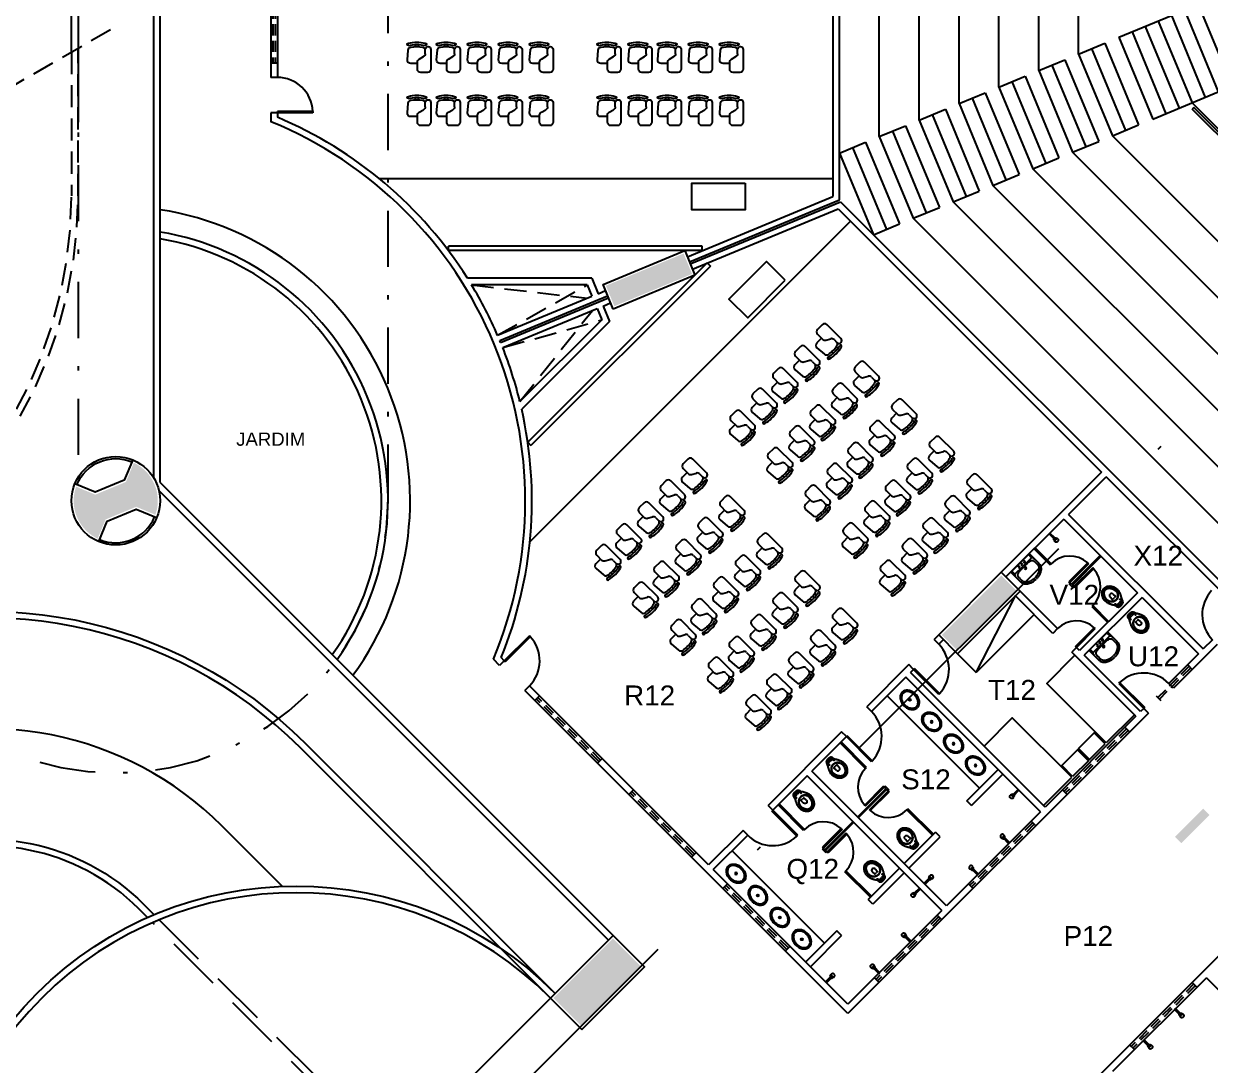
# Model space of a CAD drawing. Extents: x 652 to 872, y -56 to 210.
# Drawn here: x 721.73 to 748.54, y 99.44 to 122.96 of the extents above; entities that cross this region are included whole.
import ezdxf

# ---------------------------------------------------------------- set-up
doc = ezdxf.new("R2010")
doc.units = 0
doc.header["$LTSCALE"] = 2
doc.linetypes.add('DASHDOT2', pattern=[12.7, 6.35, -3.175, 0, -3.175])
doc.linetypes.add('HIDDEN', pattern=[0.375, 0.25, -0.125])
doc.layers.get('0').update_dxf_attribs({"linetype": 'CONTINUOUS'})
for name, color, linetype in [('ARQUIBANCADA-ARY', 2, 'CONTINUOUS'), ('DIVISÓRIAS-ARY', 2, 'CONTINUOUS'), ('ESQUADRIA-ALTA-ARY', 7, 'HIDDEN'), ('ESQUADRIA-ARY', 2, 'CONTINUOUS'), ('HACHURAS-ARY', 9, 'CONTINUOUS'), ('INDIC-CORTE-TBS', 4, 'DASHDOT2'), ('INDICAÇÕES-ARY', 2, 'CONTINUOUS'), ('L_DECA', 7, 'CONTINUOUS'), ('MOBILIÁRIO-ARY', 7, 'CONTINUOUS'), ('PAREDE-ALTA-ARY', 1, 'CONTINUOUS'), ('PAREDE-BAIXA-ARY', 2, 'CONTINUOUS'), ('PEÇAS-SANIT-ARY', 7, 'CONTINUOUS'), ('PILAR-RED-ARY', 5, 'CONTINUOUS'), ('PILARES-PRINC-ARY', 5, 'CONTINUOUS'), ('PROJ-COBERTURA-ARY', 7, 'DASHDOT2'), ('RAMPA-ARY', 2, 'CONTINUOUS'), ('RAMPA-INT-ARY', 7, 'CONTINUOUS'), ('RAMPA-PROJ-ARY', 7, 'HIDDEN'), ('TEXTO-PB-COR-ARY', 12, 'CONTINUOUS')]:
    doc.layers.add(name, color=color, linetype=linetype)
doc.styles.add('ARIAL', font='arial.ttf', dxfattribs={"height": 0.5})
doc.styles.get("Standard").update_dxf_attribs({"font": 'ISOCP'})

# ---------------------------------------------------------------- blocks, each defined once
blk = doc.blocks.new('DUO04')
at = {"layer": 'L_DECA'}
blk.add_line((-27.8, 0), (27.8, 0), dxfattribs=at)
at = {"layer": 'L_DECA', "color": 1}
for p, q in [((-26.5, -9.9), (-26.5, 0)), ((26.5, -9.9), (26.5, 0)), ((-26.5, -9.9), (0, -9.9)), ((26.5, -9.9), (0, -9.9))]:
    blk.add_line(p, q, dxfattribs=at)
at = {"layer": 'L_DECA', "color": 7}
for points in [[(-27.8, 0), (-27.8, 0), (-28.5, -0.1), (-29.1, -0.3), (-29.4, -0.8), (-29.5, -1.4), (-29.5, -23.9)], [(27.8, 0), (27.8, 0), (28.5, -0.1), (29.1, -0.3), (29.4, -0.8), (29.5, -1.4), (29.5, -23.9)], [(-29.5, -23.9), (-29.5, -29.7), (-29.5, -29.7), (-29.4, -32.1), (-28.9, -34.4), (-28.2, -36.5), (-27.2, -38.6), (-26.1, -40.5), (-24.7, -42.2), (-23.1, -43.8), (-21.3, -45.2), (-21.3, -45.2), (-20.2, -45.9), (-19.1, -46.6), (-18, -47.2), (-16.9, -47.9), (-15.7, -48.4), (-14.5, -49), (-13.3, -49.4), (-12.1, -49.9), (-10.8, -50.3), (-9.5, -50.5), (-8.2, -50.9), (-6.7, -51.1), (-4.8, -51.4), (-2.9, -51.5), (-1.4, -51.5), (0, -51.5)], [(29.5, -23.9), (29.5, -29.7), (29.5, -29.7), (29.4, -32.1), (28.9, -34.4), (28.2, -36.5), (27.2, -38.6), (26.1, -40.5), (24.7, -42.2), (23.1, -43.8), (21.3, -45.2), (21.3, -45.2), (20.2, -45.9), (19.1, -46.6), (18, -47.2), (16.9, -47.9), (15.7, -48.4), (14.5, -49), (13.3, -49.4), (12.1, -49.9), (10.8, -50.3), (9.5, -50.5), (8.2, -50.9), (6.7, -51.1), (4.8, -51.4), (2.9, -51.5), (1.4, -51.5), (0, -51.5)]]:
    blk.add_lwpolyline(points, dxfattribs=at)
at = {"layer": 'L_DECA', "color": 1}
for points in [[(-26.5, -9.9), (-26.9, -10), (-27.5, -10.1), (-28, -10.6), (-28.4, -11.2), (-28.7, -11.9), (-29, -12.7), (-29.2, -13.7), (-29.4, -15), (-29.5, -16.8)], [(0, -12.4), (0, -12.4), (-0.8, -12.4), (-1.4, -12.4), (-1.1, -12.4), (-1.8, -12.4), (-2.5, -12.4), (-3.3, -12.4), (-3.9, -12.4), (-4.7, -12.4), (-7.9, -12.4), (-8.6, -12.4), (-9.3, -12.4), (-10, -12.4), (-10.7, -12.4), (-11.4, -12.4), (-12, -12.4), (-12.7, -12.4), (-12.7, -12.4), (-13.7, -12.4), (-14.7, -12.5), (-15.8, -12.6), (-16.8, -12.8), (-17.8, -13), (-18.8, -13.2), (-19.8, -13.5), (-20.8, -13.7), (-20.8, -13.7), (-21.7, -14.1), (-22.6, -14.7), (-23.3, -15.4), (-23.9, -16.1), (-24.5, -17), (-24.8, -18), (-25.1, -19), (-25.2, -20), (-25.2, -20), (-25.2, -21.8), (-25.2, -23.1), (-25.2, -23.9)], [(-25.2, -23.9), (-25.2, -27.3), (-25.2, -29.6), (-25.2, -29.6), (-25, -31.4), (-24.8, -33.1), (-24.2, -34.8), (-23.5, -36.3), (-22.6, -37.8), (-21.6, -39.1), (-20.4, -40.4), (-19.1, -41.4), (-19.1, -41.4), (-18.1, -42.1), (-17.1, -42.7), (-16.2, -43.3), (-15.2, -43.9), (-14.1, -44.4), (-13, -44.8), (-11.9, -45.3), (-10.8, -45.7), (-9.7, -46.1), (-8.6, -46.4), (-6.7, -46.8), (-5.2, -47), (-3.3, -47.2), (-2.1, -47.2), (-1, -47.2), (0, -47.2)], [(0, -12.4), (0, -12.4), (0.8, -12.4), (1.4, -12.4), (1.1, -12.4), (1.8, -12.4), (2.5, -12.4), (3.3, -12.4), (3.9, -12.4), (4.7, -12.4), (7.9, -12.4), (8.6, -12.4), (9.3, -12.4), (10, -12.4), (10.7, -12.4), (11.4, -12.4), (12, -12.4), (12.7, -12.4), (12.7, -12.4), (13.7, -12.4), (14.7, -12.5), (15.8, -12.6), (16.8, -12.8), (17.8, -13), (18.8, -13.2), (19.8, -13.5), (20.8, -13.7), (20.8, -13.7), (21.7, -14.1), (22.6, -14.7), (23.3, -15.4), (23.9, -16.1), (24.5, -17), (24.8, -18), (25.1, -19), (25.2, -20), (25.2, -20), (25.2, -21.8), (25.2, -23.1), (25.2, -23.9)], [(25.2, -23.9), (25.2, -27.3), (25.2, -29.6), (25.2, -29.6), (25, -31.4), (24.8, -33.1), (24.2, -34.8), (23.5, -36.3), (22.6, -37.8), (21.6, -39.1), (20.4, -40.4), (19.1, -41.4), (19.1, -41.4), (18.1, -42.1), (17.1, -42.7), (16.2, -43.3), (15.2, -43.9), (14.1, -44.4), (13, -44.8), (11.9, -45.3), (10.8, -45.7), (9.7, -46.1), (8.6, -46.4), (6.7, -46.8), (5.2, -47), (3.3, -47.2), (2.1, -47.2), (1, -47.2), (0, -47.2)], [(26.5, -9.9), (26.9, -10), (27.5, -10.1), (28, -10.6), (28.4, -11.2), (28.7, -11.9), (29, -12.7), (29.2, -13.7), (29.4, -15), (29.5, -16.8)]]:
    blk.add_lwpolyline(points, dxfattribs=at)
for centre, radius in [((-8.5, -4.9), 1.75), ((0, -17), 2.25), ((0, -4.9), 1.75), ((0, -17), 0.981), ((8.5, -4.9), 1.75)]:
    blk.add_circle(centre, radius, dxfattribs=at)
blk = doc.blocks.new('RAV10')
at = {"layer": 'L_DECA'}
blk.add_lwpolyline([(4.6, -12.9), (8.2, -12.9), (8.2, -12.9), (8.7, -13), (9.2, -13.2), (9.6, -13.5), (9.9, -14), (10.1, -14.3), (10.1, -14.3), (10.1, -14.3), (10.1, -14.3), (10.1, -14.3), (10.1, -14.3), (12.2, -18), (12.2, -18), (12.5, -18.6), (12.8, -19.1), (13.1, -19.6), (13.3, -20.1), (13.3, -20.1), (13.6, -20.6), (13.9, -21.1), (14.2, -21.5), (14.5, -22.1), (14.7, -22.6), (15, -23.1), (15.3, -23.6), (15.5, -24.1), (15.5, -24.1), (15.9, -24.8), (16.3, -25.6), (16.6, -26.3), (16.9, -27), (17.2, -27.8), (17.5, -28.6), (17.8, -29.4), (18, -30.2), (18, -30.2), (18.3, -31.4), (18.6, -32.6), (18.8, -33.9), (19, -35.2), (19.1, -36.4), (19.1, -37.7), (19.1, -39), (19, -40.3), (19, -40.3), (18.8, -41.6), (18.6, -42.9), (18.2, -44.2), (17.9, -45.5), (17.4, -46.8), (16.9, -48), (16.4, -49.3), (15.8, -50.4), (15.8, -50.4), (15.2, -51.4), (14.6, -52.3), (13.9, -53.1), (13.3, -53.9), (12.5, -54.8), (11.7, -55.5), (10.9, -56.3), (10.1, -57), (10.1, -57), (9, -57.8), (7.9, -58.5), (6.6, -59.1), (5.4, -59.6), (4.1, -60), (2.8, -60.3), (1.4, -60.4), (0, -60.5), (0, -60.5), (-1.4, -60.4), (-2.7, -60.3), (-4, -60), (-5.3, -59.6), (-6.6, -59.1), (-7.8, -58.5), (-9, -57.8), (-10.1, -57), (-10.1, -57), (-10.9, -56.3), (-11.7, -55.5), (-12.5, -54.8), (-13.2, -53.9), (-13.9, -53.1), (-14.5, -52.3), (-15.1, -51.4), (-15.7, -50.4), (-15.7, -50.4), (-16.3, -49.3), (-16.9, -48), (-17.4, -46.8), (-17.8, -45.5), (-18.2, -44.2), (-18.5, -42.9), (-18.7, -41.6), (-19, -40.3), (-19, -40.3), (-19, -39), (-19, -37.7), (-19, -36.4), (-18.9, -35.2), (-18.7, -33.9), (-18.5, -32.6), (-18.2, -31.4), (-17.9, -30.2), (-17.9, -30.2), (-17.7, -29.4), (-17.4, -28.6), (-17.1, -27.8), (-16.9, -27), (-16.6, -26.3), (-16.2, -25.6), (-15.8, -24.8), (-15.5, -24.1), (-15.5, -24.1), (-15.2, -23.6), (-15, -23.1), (-14.7, -22.6), (-14.4, -22.1), (-14.2, -21.5), (-13.9, -21.1), (-13.6, -20.6), (-13.3, -20.1), (-13.3, -20.1), (-13.1, -19.6), (-12.8, -19.1), (-12.4, -18.6), (-12.1, -18), (-10.1, -14.3), (-10.1, -14.3), (-10.1, -14.3), (-10.1, -14.3), (-10.1, -14.3), (-10.1, -14.3), (-9.8, -14), (-9.8, -14), (-9.6, -13.5), (-9.1, -13.2), (-8.6, -13), (-8.1, -12.9), (-4.5, -12.9)], dxfattribs=at)
at = {"layer": 'L_DECA', "color": 1}
for points in [[(12.2, -18), (13.3, -20.1), (13.3, -20.1), (13.6, -20.6), (13.8, -21.1), (14.1, -21.5), (14.3, -22.1), (14.5, -22.6), (14.7, -23.1), (15, -23.6), (15.2, -24.1), (15.2, -24.1), (15.5, -24.8), (15.9, -25.6), (16.2, -26.3), (16.6, -27.1), (16.9, -27.8), (17.1, -28.5), (17.4, -29.4), (17.6, -30.2), (17.6, -30.2), (17.9, -31.4), (18.1, -32.6), (18.3, -33.9), (18.5, -35.2), (18.5, -36.4), (18.5, -37.7), (18.5, -39), (18.4, -40.3), (18.4, -40.3), (18.2, -41.6), (17.9, -42.9), (17.6, -44.2), (17.2, -45.5), (16.7, -46.8), (16.2, -48), (15.6, -49.3), (15, -50.4), (15, -50.4), (14.4, -51.2), (13.9, -52), (13.3, -52.8), (12.8, -53.5), (12.2, -54.2), (11.5, -54.9), (10.9, -55.5), (10.1, -56.2), (10.1, -56.2), (9, -57.1), (7.9, -57.8), (6.6, -58.4), (5.4, -58.9), (4.1, -59.3), (2.8, -59.6), (1.4, -59.8), (0, -59.8), (0, -59.8), (-1.4, -59.8), (-2.7, -59.6), (-4.1, -59.3), (-5.3, -58.9), (-6.6, -58.4), (-7.8, -57.8), (-9, -57.1), (-10.1, -56.2), (-10.1, -56.2), (-10.8, -55.5), (-11.5, -54.9), (-12.1, -54.2), (-12.7, -53.5), (-13.3, -52.8), (-13.9, -52), (-14.4, -51.2), (-14.9, -50.4), (-14.9, -50.4), (-15.5, -49.3), (-16.1, -48), (-16.6, -46.8), (-17.1, -45.5), (-17.5, -44.2), (-17.9, -42.9), (-18.1, -41.6), (-18.3, -40.3), (-18.3, -40.3), (-18.4, -39.1), (-18.5, -37.7), (-18.5, -36.4), (-18.4, -35.2), (-18.2, -33.9), (-18, -32.6), (-17.8, -31.4), (-17.5, -30.2), (-17.5, -30.2), (-17.3, -29.4), (-17, -28.6), (-16.8, -27.8), (-16.5, -27.1), (-16.2, -26.3), (-15.8, -25.6), (-15.5, -24.8), (-15.2, -24.1), (-15.2, -24.1), (-15, -23.6), (-14.7, -23.1), (-14.5, -22.6), (-14.2, -22.1), (-14, -21.5), (-13.7, -21.1), (-13.5, -20.6), (-13.2, -20.1), (-12.1, -18)], [(-12.9, -30.2), (-12.9, -30.2), (-12.4, -29.3), (-11.9, -28.4), (-11.2, -27.7), (-10.6, -26.9), (-9.9, -26.2), (-9.2, -25.6), (-8.4, -25), (-7.5, -24.4), (-6.7, -23.9), (-5.8, -23.5), (-4.9, -23.1), (-3.9, -22.8), (-3, -22.6), (-2, -22.4), (-1, -22.3), (0, -22.2), (0, -22.2), (1, -22.3), (2, -22.4), (3, -22.6), (4, -22.8), (5, -23.1), (5.8, -23.5), (6.8, -23.9), (7.6, -24.4), (8.5, -25), (9.3, -25.6), (10, -26.2), (10.6, -26.9), (11.3, -27.7), (12, -28.4), (12.5, -29.3), (13, -30.2), (13, -30.2), (13.6, -31.3), (14, -32.6), (14.3, -33.8), (14.6, -35.1), (14.7, -36.4), (14.7, -37.7), (14.7, -39), (14.4, -40.3), (14.4, -40.3), (14.2, -41.6), (13.8, -42.9), (13.4, -44.2), (12.9, -45.5), (12.4, -46.8), (11.7, -48), (11.1, -49.3), (10.4, -50.4), (10.4, -50.4), (9.4, -51.7), (8.4, -52.8), (7.2, -53.8), (5.9, -54.6), (4.5, -55.2), (3.1, -55.8), (1.5, -56.1), (0, -56.2), (0, -56.2), (-1.5, -56.1), (-3.1, -55.8), (-4.4, -55.2), (-5.8, -54.6), (-7.1, -53.8), (-8.3, -52.8), (-9.3, -51.7), (-10.3, -50.4), (-10.3, -50.4), (-11, -49.3), (-11.7, -48), (-12.3, -46.8), (-12.8, -45.5), (-13.3, -44.2), (-13.7, -42.9), (-14.1, -41.6), (-14.4, -40.3), (-14.4, -40.3), (-14.6, -39), (-14.7, -37.7), (-14.6, -36.4), (-14.5, -35.1), (-14.2, -33.8), (-13.9, -32.6), (-13.5, -31.3), (-12.9, -30.2)], [(-12, -30.2), (-12, -30.2), (-11.5, -29.4), (-11, -28.6), (-10.4, -27.9), (-9.8, -27.2), (-9.1, -26.7), (-8.5, -26.1), (-7.7, -25.5), (-6.9, -25), (-6.1, -24.6), (-5.3, -24.2), (-4.5, -23.9), (-3.6, -23.6), (-2.8, -23.4), (-1.8, -23.2), (-0.9, -23.2), (0, -23.1), (0, -23.1), (0.9, -23.2), (1.9, -23.2), (2.8, -23.4), (3.6, -23.6), (4.5, -23.9), (5.4, -24.2), (6.2, -24.6), (7, -25), (7.7, -25.5), (8.5, -26.1), (9.2, -26.7), (9.8, -27.2), (10.4, -27.9), (11, -28.6), (11.5, -29.4), (12, -30.2), (12, -30.2), (12.7, -31.3), (13.2, -32.6), (13.6, -33.8), (13.9, -35), (14.1, -36.4), (14.1, -37.7), (14.1, -39), (13.9, -40.3), (13.9, -40.3), (13.6, -41.7), (13.2, -43), (12.8, -44.3), (12.3, -45.5), (11.7, -46.9), (11.1, -48.1), (10.4, -49.3), (9.6, -50.4), (9.6, -50.4), (8.8, -51.6), (7.8, -52.6), (6.7, -53.5), (5.5, -54.2), (4.2, -54.8), (2.8, -55.3), (1.5, -55.5), (0, -55.7), (0, -55.7), (-1.5, -55.5), (-2.8, -55.3), (-4.2, -54.8), (-5.4, -54.2), (-6.6, -53.5), (-7.7, -52.6), (-8.7, -51.6), (-9.6, -50.4), (-9.6, -50.4), (-10.3, -49.3), (-11, -48.1), (-11.7, -46.9), (-12.2, -45.5), (-12.7, -44.3), (-13.1, -43), (-13.5, -41.7), (-13.8, -40.3), (-13.8, -40.3), (-14, -39), (-14.1, -37.7), (-14, -36.4), (-13.9, -35), (-13.6, -33.8), (-13.2, -32.6), (-12.7, -31.3), (-12, -30.2)], [(-7.7, -9.4), (-8.1, -10.1), (-8.5, -10.8), (-8.6, -11.4), (-8.8, -12.2), (-8.8, -13.1)], [(-5.1, -12.9), (-5.1, -9.7), (-5.1, -7.8), (-5.1, -7.8), (-5.2, -7.6), (-5.3, -7.5), (-5.5, -7.4), (-5.9, -7.6), (-5.9, -7.6), (-6.4, -8), (-7.1, -8.6), (-7.7, -9.4)], [(5.1, -9.3), (5, -8.9), (4.6, -8.3), (3.9, -7.8), (3.1, -7.7), (0, -7.7), (-3.1, -7.7), (-3.1, -7.7), (-3.9, -7.8), (-4.5, -8.3), (-5, -8.9), (-5.1, -9.7)], [(4.6, -12.9), (4.6, -12.9), (4.2, -12.9), (3.9, -12.6), (3.6, -12.4), (3.6, -12), (3.6, -10.7), (3.6, -10.7), (3.6, -10.5), (3.6, -10.4), (3.7, -10.2), (3.9, -10.1), (3.9, -10.1), (3.9, -9.9), (3.9, -9.7), (3.8, -9.5), (3.6, -9.4), (0, -9.4), (-3.5, -9.4), (-3.5, -9.4), (-3.7, -9.5), (-3.9, -9.7), (-3.9, -9.9), (-3.8, -10.1), (-3.8, -10.1), (-3.6, -10.2), (-3.6, -10.4), (-3.5, -10.5), (-3.5, -10.7), (-3.5, -12), (-3.5, -12), (-3.6, -12.4), (-3.8, -12.6), (-4.1, -12.9), (-4.5, -12.9)], [(3.7, -10.3), (0, -10.3), (-3.6, -10.3)], [(5.1, -12.9), (5.1, -9.7), (5.1, -7.8), (5.1, -7.8), (5.2, -7.6), (5.3, -7.5), (5.5, -7.4), (5.9, -7.6), (5.9, -7.6), (6.4, -8), (7.1, -8.6), (7.7, -9.4)], [(7.7, -9.4), (8.1, -10.1), (8.5, -10.8), (8.6, -11.4), (8.8, -12.2), (8.8, -13.1)], [(-4.5, -37), (-4.5, -29), (0, -29)], [(4.6, -37), (4.6, -29), (0, -29)]]:
    blk.add_lwpolyline(points, dxfattribs=at)
at = {"layer": 'L_DECA', "color": 7}
for points in [[(10.1, -14.3), (10.1, -14.3), (10.1, -14.3), (10.1, -14.3), (10.1, -14.3), (10.1, -14.3), (9.6, -11.3), (9.6, -11.3), (9.3, -10.2), (8.9, -9.3), (8.3, -8.5), (7.7, -7.7), (6.9, -7), (6.1, -6.5), (5.1, -6.2), (4.1, -5.9), (4.1, -5.9), (3.6, -5.8), (3.1, -5.7), (2.6, -5.6), (2, -5.6), (1.5, -5.6), (1, -5.5), (0.5, -5.5), (0, -5.5), (0, -5.5), (-0.5, -5.5), (-1, -5.5), (-1.5, -5.6), (-2, -5.6), (-2.5, -5.6), (-3, -5.7), (-3.5, -5.8), (-4, -5.9), (-4, -5.9), (-5, -6.2), (-6, -6.5), (-6.9, -7), (-7.6, -7.7), (-8.2, -8.5), (-8.8, -9.3), (-9.3, -10.2), (-9.6, -11.3), (-10, -14.3), (-10, -14.3), (-10, -14.3), (-10, -14.3), (-10, -14.3), (-10.1, -14.3)], [(-4.5, -12.9), (0, -12.9)], [(4.6, -12.9), (0, -12.9)]]:
    blk.add_lwpolyline(points, dxfattribs=at)
at = {"layer": 'L_DECA', "color": 1}
for centre in [(-7.6, -17), (7.6, -17)]:
    blk.add_circle(centre, 0.672, dxfattribs=at)
blk.add_arc((0, -37), 4.56, 180, 0, dxfattribs=at)
blk = doc.blocks.new('CHUVEIRO')
at = {"layer": 'PEÇAS-SANIT-ARY'}
for p, q in [((-0.029, 0.168), (-0.043, 0.208)), ((-0.015, 0.17), (0.015, 0.17)), ((-0.015, 0), (-0.015, 0.17)), ((0.015, 0), (-0.015, 0)), ((0.015, 0.17), (0.015, 0)), ((0.043, 0.207), (0.03, 0.175))]:
    blk.add_line(p, q, dxfattribs=at)
for points in [[(0.045, 0.22, 0.109452), (0.042, 0.235, 0.102376), (0.032, 0.248, 0.093737), (0.017, 0.257, 0.088426), (0, 0.26, 0.088426), (-0.017, 0.257, 0.093737), (-0.032, 0.248, 0.102376), (-0.042, 0.235, 0.109452), (-0.045, 0.22, 0.085068), (-0.043, 0.208, 0.102376)], [(0.015, 0.153, 0.061293), (0.021, 0.157, 0.104065), (0.028, 0.166, 0.115836), (0.03, 0.175, 0.115836), (0.028, 0.184, 0.104065), (0.021, 0.193, 0.09084), (0.012, 0.198, 0.083285), (0, 0.2, 0.083285), (-0.012, 0.198, 0.09084), (-0.021, 0.193, 0.104065), (-0.028, 0.184, 0.115836), (-0.03, 0.175, 0.115836), (-0.028, 0.166, 0.104065), (-0.021, 0.157, 0.061293), (-0.015, 0.153, 0.083285)], [(0.043, 0.207, 0.093692), (0.045, 0.22, 0.109452)]]:
    blk.add_lwpolyline(points, format="xyb", dxfattribs=at)
blk = doc.blocks.new('CUB01')
at = {"layer": 'L_DECA'}
blk.add_lwpolyline([(-24.5, -18.7, 0.124977), (-22.8, -25.6, 0.105809), (-17.3, -31.9, 0.086634), (-9.6, -35.9, 0.076682), (0, -37.4, 0.076682), (9.6, -35.9, 0.086634), (17.3, -31.9, 0.105809), (22.8, -25.6, 0.124977), (24.5, -18.7, 0.124977), (22.8, -11.8, 0.105809), (17.3, -5.5, 0.086634), (9.6, -1.5, 0.076682), (0, 0, 0.076682), (-9.6, -1.5, 0.086634), (-17.3, -5.5, 0.105809), (-22.8, -11.8, 0.124977)], format="xyb", close=True, dxfattribs=at)
at = {"layer": 'L_DECA', "color": 1}
blk.add_lwpolyline([(0.1, -2.9, 0.074123), (-8.3, -4.1, 0.084852), (-15, -7.5, 0.106323), (-19.8, -12.9, 0.128843), (-21.3, -18.6, 0.128843), (-19.8, -24.4, 0.106323), (-15, -29.8, 0.084852), (-8.3, -33.1, 0.074123), (0.1, -34.4, 0.074123), (8.6, -33.1, 0.084852), (15.3, -29.8, 0.106323), (20, -24.4, 0.128843), (21.5, -18.6, 0.128843), (20, -12.9, 0.106323), (15.3, -7.5, 0.084852), (8.6, -4.1, 0.074123)], format="xyb", close=True, dxfattribs=at)
for radius in [2.25, 1.06]:
    blk.add_circle((0.1, -18.7), radius, dxfattribs=at)
blk = doc.blocks.new('12PCVC07')
at = {"color": 0, "linetype": 'ByBlock'}
for p, q in [((2.039549, 1.5), (4.034751, 1.5)), ((15.775724, 8.405378), (7.15405, 7.742172)), ((19.005813, -0.5), (19.005813, 5.414214)), ((4.034751, -1.5), (2.039549, -1.5)), ((10.264845, -7.5), (6.505813, -7.5)), ((15.142051, -2.011583), (12.869575, -5.988417)), ((24.005813, -0.5), (17.746781, -0.5)), ((27.005813, -9.5), (27.005813, -3.5)), ((6.505813, -12.5), (24.005813, -12.5))]:
    blk.add_line(p, q, dxfattribs=at)
for centre, radius, start, end in [((28.465356, 0), 28.465356, 164.723455, 195.276545), ((2.005813, 7.5), 1, 0, 180), ((30.465356, 0), 28.465356, 164.723455, 195.276545), ((36.390556, 0), 32.390556, 170.476495, 189.523505), ((7.384139, 4.751009), 3, 94.398705, 168.305486), ((16.005813, 5.414214), 3, 0, 94.398705), ((2.005813, -7.5), 1, 180, 0), ((6.505813, -10), 2.5, 90, 270), ((7.384139, -4.751009), 3, 191.694514, 247.184928), ((10.264845, -4.5), 3, 270, 330.255119), ((17.746781, -3.5), 3, 90, 150.255119), ((24.005813, -3.5), 3, 0, 90), ((24.005813, -9.5), 3, 270, 0)]:
    blk.add_arc(centre, radius, start, end, dxfattribs=at)
for tag, p, flags in [('ITEM', (1, -22), 3), ('ROOM_NUMBER', (0, -32), 1)]:
    blk.add_attdef(tag, p, '', height=6, dxfattribs=dict(at, flags=flags))

msp = doc.modelspace()

# ---------------------------------------------------------------- hatches: boundary and pattern name
at = {"layer": 'HACHURAS-ARY', "ltscale": 0.5}
for points in [[(736.831, 117.312), (736.64, 117.774), (734.884, 117.047), (735.076, 116.585)], [(724.222, 113.048), (724.043, 112.614), (723.351, 112.327), (722.918, 112.507, 0.085216), (722.863, 112.19, 0.289028), (723.404, 111.333), (723.584, 111.767), (724.275, 112.053), (724.709, 111.873, 0.085216), (724.763, 112.19, 0.289028)], [(744.169, 110.149), (743.815, 110.502), (742.472, 109.159), (742.825, 108.805)], [(748.517, 105.093), (748.376, 105.234), (747.74, 104.598), (747.881, 104.457)], [(735.683, 101.664), (735.047, 102.3), (733.703, 100.956), (734.34, 100.32)]]:
    msp.add_hatch(color=256, dxfattribs=at).paths.add_polyline_path(points)

# ---------------------------------------------------------------- linework, layer by layer
at = {"layer": 'ARQUIBANCADA-ARY'}
for p, q in [((741.06, 120.417), (741.06, 131.927)), ((741.96, 120.789), (741.96, 131.927)), ((742.86, 121.162), (742.86, 131.927)), ((743.76, 121.535), (743.76, 131.927)), ((744.66, 121.908), (744.66, 131.927)), ((745.56, 122.28), (745.56, 131.927)), ((748.26, 123.399), (749.026, 121.551)), ((746.473, 122.659), (747.951, 123.271)), ((747.36, 123.026), (748.126, 121.178)), ((747.656, 123.149), (748.421, 121.301)), ((747.951, 123.271), (748.717, 121.423)), ((746.769, 122.781), (747.534, 120.933)), ((747.065, 122.904), (747.83, 121.056)), ((745.56, 122.28), (746.151, 122.525)), ((746.151, 122.525), (746.917, 120.678)), ((746.473, 122.659), (747.239, 120.811)), ((745.56, 122.28), (746.326, 120.433)), ((745.856, 122.403), (746.621, 120.555)), ((744.66, 121.908), (745.251, 122.153)), ((744.956, 122.03), (745.721, 120.182)), ((745.251, 122.153), (746.017, 120.305)), ((743.76, 121.535), (744.351, 121.78)), ((744.351, 121.78), (745.117, 119.932)), ((744.66, 121.908), (745.426, 120.06)), ((742.86, 121.162), (743.451, 121.407)), ((743.451, 121.407), (744.217, 119.559)), ((743.76, 121.535), (744.526, 119.687)), ((744.056, 121.657), (744.821, 119.81)), ((747.239, 120.811), (748.717, 121.423)), ((742.86, 121.162), (743.626, 119.314)), ((743.156, 121.285), (743.921, 119.437)), ((754.42, 114.884), (748.126, 121.178)), ((741.96, 120.789), (742.551, 121.034)), ((742.256, 120.912), (743.021, 119.064)), ((742.551, 121.034), (743.317, 119.186)), ((741.06, 120.417), (741.651, 120.661)), ((741.651, 120.661), (742.417, 118.814)), ((741.96, 120.789), (742.726, 118.942)), ((746.326, 120.433), (746.917, 120.678)), ((741.06, 120.417), (741.826, 118.569)), ((741.356, 120.539), (742.121, 118.691)), ((753.147, 113.611), (746.326, 120.433)), ((740.16, 120.044), (740.751, 120.289)), ((740.456, 120.166), (741.221, 118.318)), ((740.751, 120.289), (741.517, 118.441)), ((745.426, 120.06), (746.017, 120.305)), ((740.16, 120.044), (740.926, 118.196)), ((744.526, 119.687), (745.117, 119.932)), ((752.51, 112.975), (745.426, 120.06)), ((743.626, 119.314), (744.217, 119.559)), ((751.874, 112.339), (744.526, 119.687)), ((751.238, 111.702), (743.626, 119.314)), ((742.726, 118.942), (743.317, 119.186)), ((741.826, 118.569), (742.417, 118.814)), ((750.601, 111.066), (742.726, 118.942)), ((749.965, 110.43), (741.826, 118.569)), ((740.926, 118.196), (741.517, 118.441))]:
    msp.add_line(p, q, dxfattribs=at)
at = {"layer": 'DIVISÓRIAS-ARY'}
for p, q in [((728.263, 120.983), (727.463, 120.983)), ((727.463, 120.953), (727.463, 120.983)), ((728.263, 120.953), (727.463, 120.953)), ((728.263, 120.983), (728.263, 120.953)), ((744.558, 111.103), (744.918, 110.743)), ((744.579, 111.125), (744.939, 110.764)), ((745.399, 110.304), (746.05, 110.955)), ((744.939, 110.764), (744.918, 110.743)), ((745.766, 110.785), (745.342, 110.361)), ((745.787, 110.763), (745.342, 110.319)), ((745.42, 110.283), (746.071, 110.934)), ((745.766, 110.785), (745.787, 110.763)), ((745.879, 110.672), (745.434, 110.227)), ((745.901, 110.65), (745.477, 110.227)), ((745.901, 110.65), (745.879, 110.672)), ((745.364, 110.34), (745.342, 110.361)), ((745.342, 110.319), (745.434, 110.227)), ((745.399, 110.304), (745.364, 110.34)), ((745.364, 110.34), (745.399, 110.304)), ((745.42, 110.283), (745.456, 110.248)), ((745.456, 110.248), (745.42, 110.283)), ((745.456, 110.248), (745.477, 110.227)), ((745.88, 109.824), (745.859, 109.802)), ((745.859, 109.802), (746.219, 109.442)), ((745.88, 109.824), (746.24, 109.463)), ((733.155, 109.14), (732.59, 108.575)), ((733.177, 109.119), (732.611, 108.554)), ((733.177, 109.119), (733.155, 109.14)), ((745.491, 108.897), (745.915, 109.321)), ((745.512, 108.876), (745.936, 109.3)), ((745.915, 109.321), (745.936, 109.3)), ((745.512, 108.876), (745.491, 108.897)), ((732.59, 108.575), (732.611, 108.554)), ((741.835, 108.381), (741.856, 108.402)), ((742.401, 107.816), (741.835, 108.381)), ((742.422, 107.837), (741.856, 108.402)), ((746.488, 108.084), (746.467, 108.062)), ((746.467, 108.062), (747.032, 107.497)), ((746.488, 108.084), (747.054, 107.518)), ((747.598, 108.063), (747.619, 108.042)), ((742.422, 107.837), (742.401, 107.816)), ((747.032, 107.497), (747.054, 107.518)), ((740.75, 106.143), (740.174, 106.719)), ((740.771, 106.164), (740.195, 106.741)), ((740.315, 106.861), (740.336, 106.882)), ((740.88, 106.295), (740.315, 106.861)), ((740.901, 106.317), (740.336, 106.882)), ((740.75, 106.143), (740.771, 106.164)), ((740.901, 106.317), (740.88, 106.295)), ((741.209, 105.683), (740.573, 105.047)), ((741.224, 105.669), (740.587, 105.033)), ((740.729, 105.316), (741.153, 105.74)), ((740.75, 105.295), (741.195, 105.74)), ((740.835, 105.21), (741.28, 105.655)), ((740.856, 105.189), (741.28, 105.613)), ((741.174, 105.719), (741.153, 105.74)), ((741.209, 105.683), (741.174, 105.719)), ((741.28, 105.655), (741.195, 105.74)), ((741.259, 105.634), (741.224, 105.669)), ((741.259, 105.634), (741.28, 105.613)), ((739.371, 104.764), (738.795, 105.34)), ((738.653, 105.199), (738.632, 105.178)), ((739.197, 104.613), (738.632, 105.178)), ((739.219, 104.634), (738.653, 105.199)), ((739.35, 104.743), (738.773, 105.319)), ((740.729, 105.316), (740.75, 105.295)), ((740.856, 105.189), (740.835, 105.21)), ((741.683, 105.21), (741.704, 105.231)), ((742.259, 104.633), (741.683, 105.21)), ((742.281, 104.655), (741.704, 105.231)), ((739.831, 104.305), (740.467, 104.941)), ((739.845, 104.29), (740.481, 104.927)), ((739.197, 104.613), (739.219, 104.634)), ((739.371, 104.764), (739.35, 104.743)), ((740.198, 104.785), (739.774, 104.361)), ((740.219, 104.764), (739.774, 104.319)), ((740.304, 104.679), (739.859, 104.234)), ((740.325, 104.658), (739.901, 104.234)), ((740.198, 104.785), (740.219, 104.764)), ((740.325, 104.658), (740.304, 104.679)), ((739.795, 104.34), (739.774, 104.361)), ((739.859, 104.234), (739.774, 104.319)), ((739.831, 104.305), (739.795, 104.34)), ((739.88, 104.255), (739.845, 104.29)), ((739.88, 104.255), (739.901, 104.234)), ((740.304, 103.831), (740.283, 103.81)), ((740.859, 103.233), (740.283, 103.81)), ((740.881, 103.255), (740.304, 103.831))]:
    msp.add_line(p, q, dxfattribs=at)
at = {"layer": 'DIVISÓRIAS-ARY', "color": 7, "ltscale": 0.5}
for centre, radius, start, end in [((745.364, 110.34), 0.6, 47.866, 135), ((745.456, 110.248), 0.6, 315, 42.134), ((749.152, 109.616), 0.8, 137.1491, 225), ((747.032, 107.497), 0.8, 45, 132.8509), ((741.174, 105.719), 0.6, 135, 222.134), ((741.259, 105.634), 0.6, 227.866, 315), ((739.795, 104.34), 0.6, 47.866, 135), ((739.88, 104.255), 0.6, 315, 42.134)]:
    msp.add_arc(centre, radius, start, end, dxfattribs=at)
at = {"layer": 'ESQUADRIA-ALTA-ARY', "ltscale": 0.5}
for p, q in [((727.363, 124.077), (727.363, 122.077)), ((727.413, 124.077), (727.413, 122.077)), ((727.463, 122.077), (727.313, 122.077)), ((747.351, 107.745), (748.058, 108.452)), ((747.386, 107.709), (748.093, 108.416)), ((748.022, 108.487), (748.128, 108.381)), ((748.022, 108.487), (748.128, 108.381)), ((733.385, 107.78), (733.279, 107.674)), ((734.764, 106.33), (733.35, 107.745)), ((747.315, 107.78), (747.421, 107.674)), ((734.729, 106.295), (733.315, 107.709)), ((746.644, 107.038), (745.229, 105.623)), ((746.679, 107.002), (745.265, 105.588)), ((746.608, 107.073), (746.714, 106.967)), ((734.8, 106.366), (734.693, 106.26)), ((735.507, 105.659), (735.401, 105.553)), ((736.885, 104.209), (735.471, 105.623)), ((745.194, 105.659), (745.3, 105.553)), ((736.85, 104.174), (735.436, 105.588)), ((744.522, 104.916), (743.108, 103.502)), ((744.558, 104.881), (743.143, 103.467)), ((744.487, 104.952), (744.593, 104.846)), ((736.921, 104.244), (736.815, 104.138)), ((737.628, 103.537), (737.522, 103.431)), ((738.971, 102.052), (737.557, 103.467)), ((739.007, 102.088), (737.593, 103.502)), ((743.073, 103.537), (743.179, 103.431)), ((742.401, 102.795), (740.987, 101.381)), ((742.436, 102.76), (741.022, 101.345)), ((742.366, 102.83), (742.472, 102.724)), ((739.042, 102.123), (738.936, 102.017)), ((740.951, 101.416), (741.057, 101.31)), ((748.235, 101.204), (748.128, 101.31)), ((748.164, 101.275), (746.75, 99.86)), ((748.199, 101.239), (746.785, 99.825)), ((746.82, 99.79), (746.714, 99.896))]:
    msp.add_line(p, q, dxfattribs=at)
at = {"layer": 'ESQUADRIA-ARY'}
for p, q in [((748.161, 121.072), (748.126, 121.037)), ((754.42, 114.743), (748.126, 121.037)), ((754.42, 114.814), (748.161, 121.072))]:
    msp.add_line(p, q, dxfattribs=at)
at = {"layer": 'INDIC-CORTE-TBS', "ltscale": 0.5}
msp.add_line((722.52, 88.518), (826.519, 192.516), dxfattribs=at)
at = {"layer": 'INDICAÇÕES-ARY', "color": 2, "linetype": 'HIDDEN'}
msp.add_line((716.766, 118.835), (723.694, 122.835), dxfattribs=at)
at = {"layer": 'MOBILIÁRIO-ARY'}
for p, q in [((740.014, 119.463), (729.769, 119.463)), ((740.411, 118.503), (733.167, 111.259))]:
    msp.add_line(p, q, dxfattribs=at)
at = {"layer": 'MOBILIÁRIO-ARY', "ltscale": 0.5}
for p, q in [((737.059, 117.939), (731.326, 117.939)), ((731.326, 117.839), (731.326, 117.939)), ((737.059, 117.839), (737.059, 117.939)), ((737.059, 117.839), (731.326, 117.839)), ((737.174, 117.562), (733.12, 113.509)), ((737.244, 117.491), (733.191, 113.438)), ((737.174, 117.562), (737.244, 117.491)), ((733.12, 113.509), (733.191, 113.438)), ((743.249, 108.31), (744.133, 110.043)), ((744.558, 109.618), (743.249, 108.31)), ((742.825, 108.735), (743.249, 108.31))]:
    msp.add_line(p, q, dxfattribs=at)
at = {"layer": 'MOBILIÁRIO-ARY'}
for points in [[(738.028, 119.363), (738.028, 118.763), (736.828, 118.763), (736.828, 119.363)], [(738.936, 117.17), (738.512, 117.594), (737.663, 116.745), (738.088, 116.321)], [(746.184, 106.719), (744.84, 108.063), (745.477, 108.699), (746.82, 107.356)], [(745.406, 105.942), (744.063, 107.285), (743.426, 106.649), (744.77, 105.305)], [(746.163, 106.698), (745.915, 106.946), (745.562, 106.592), (745.809, 106.345)], [(745.427, 105.963), (745.18, 106.21), (745.533, 106.564), (745.781, 106.316)]]:
    msp.add_lwpolyline(points, close=True, dxfattribs=at)
at = {"layer": 'PAREDE-ALTA-ARY'}
for p, q in [((727.313, 132.077), (727.313, 121.753)), ((740.163, 118.99), (740.163, 131.927)), ((727.463, 127.477), (727.463, 121.753)), ((740.013, 127.477), (740.013, 119.063)), ((727.463, 121.753), (727.313, 121.753)), ((727.313, 120.953), (727.313, 120.752)), ((727.463, 120.953), (727.313, 120.953)), ((727.313, 120.953), (727.313, 120.752)), ((727.463, 120.953), (727.463, 120.853)), ((736.724, 117.701), (740.013, 119.063)), ((736.772, 117.585), (740.163, 118.99)), ((736.791, 117.539), (740.182, 118.943)), ((736.839, 117.423), (740.128, 118.786)), ((740.128, 118.786), (746.078, 112.836)), ((740.182, 118.943), (749.331, 109.795)), ((734.563, 117.214), (731.758, 117.214)), ((734.563, 117.214), (734.708, 116.865)), ((734.463, 117.064), (731.851, 117.064)), ((734.463, 117.064), (734.569, 116.808)), ((734.708, 116.865), (734.877, 116.935)), ((732.439, 115.926), (734.569, 116.808)), ((732.488, 115.81), (734.924, 116.82)), ((732.507, 115.764), (734.944, 116.774)), ((734.823, 116.588), (734.991, 116.658)), ((734.823, 116.588), (734.967, 116.239)), ((732.554, 115.648), (734.684, 116.531)), ((734.684, 116.531), (734.79, 116.275)), ((734.79, 116.275), (732.943, 114.428)), ((734.967, 116.239), (732.983, 114.256)), ((746.078, 112.836), (743.815, 110.573)), ((745.335, 111.881), (746.184, 112.73)), ((749.224, 109.689), (746.184, 112.73)), ((745.229, 111.775), (743.921, 110.467)), ((745.229, 111.775), (746.891, 110.113)), ((745.335, 111.881), (748.376, 108.841)), ((744.982, 109.194), (744.133, 110.043)), ((745.088, 109.3), (744.239, 110.149)), ((746.891, 110.113), (745.583, 108.805)), ((746.997, 110.007), (745.689, 108.699)), ((746.997, 110.007), (748.27, 108.735)), ((742.401, 109.159), (742.295, 109.053)), ((745.088, 109.3), (744.982, 109.194)), ((742.401, 108.947), (742.295, 109.053)), ((742.507, 109.053), (742.401, 108.947)), ((745.512, 108.876), (745.406, 108.77)), ((745.583, 108.805), (745.512, 108.876)), ((748.692, 108.945), (747.704, 107.957)), ((748.586, 109.051), (748.376, 108.841)), ((732.484, 108.469), (732.343, 108.611)), ((732.484, 108.469), (732.343, 108.611)), ((732.59, 108.575), (732.484, 108.469)), ((732.59, 108.575), (732.519, 108.646)), ((746.856, 107.32), (745.406, 108.77)), ((746.962, 107.426), (745.689, 108.699)), ((748.27, 108.735), (747.598, 108.063)), ((741.729, 108.487), (740.775, 107.533)), ((741.835, 108.381), (741.729, 108.487)), ((741.835, 108.381), (741.765, 108.31)), ((744.805, 105.27), (741.765, 108.31)), ((733.156, 108.01), (733.05, 107.903)), ((737.204, 103.962), (733.156, 108.01)), ((741.658, 108.204), (740.881, 107.426)), ((744.699, 105.164), (741.658, 108.204)), ((747.704, 107.957), (747.598, 108.063)), ((740.35, 100.603), (733.05, 107.903)), ((740.881, 107.426), (740.775, 107.533)), ((747.032, 107.497), (746.962, 107.426)), ((747.139, 107.391), (747.032, 107.497)), ((747.139, 107.391), (740.35, 100.603)), ((746.856, 107.32), (744.805, 105.27)), ((740.209, 106.967), (738.547, 105.305)), ((740.315, 106.861), (740.209, 106.967)), ((740.315, 106.861), (739.537, 106.083)), ((739.431, 105.977), (738.653, 105.199)), ((742.472, 102.936), (739.431, 105.977)), ((742.578, 103.042), (739.537, 106.083)), ((738.653, 105.199), (738.547, 105.305)), ((744.699, 105.164), (742.578, 103.042)), ((737.981, 104.739), (737.204, 103.962)), ((738.088, 104.633), (737.31, 103.856)), ((738.088, 104.633), (737.981, 104.739)), ((740.35, 100.815), (737.31, 103.856)), ((750.674, 103.856), (743.886, 97.067)), ((742.472, 102.936), (740.35, 100.815)), ((748.447, 101.416), (746.325, 99.295)), ((748.447, 101.416), (751.487, 98.375))]:
    msp.add_line(p, q, dxfattribs=at)
for radius, start, end in [(9.25, 337.2333, 67.7667), (9.4, 32.3059, 67.1514), (9.4, 23.4143, 31.2305), (9.4, 22.3476, 22.6524), (9.4, 13.7695, 21.5857), (9.4, 337.8486, 12.6941)]:
    msp.add_arc((723.813, 112.19), radius, start, end, dxfattribs=at)
at = {"layer": 'PAREDE-BAIXA-ARY'}
for p, q in [((724.663, 127.077), (724.663, 112.717)), ((724.813, 112.604), (724.813, 127.077)), ((724.813, 112.604), (735.047, 102.371)), ((724.787, 112.419), (734.941, 102.265)), ((743.037, 105.411), (743.744, 106.118)), ((743.143, 105.305), (743.85, 106.012)), ((743.143, 105.305), (743.037, 105.411)), ((741.623, 103.997), (742.33, 104.704)), ((741.729, 103.891), (742.436, 104.598)), ((742.436, 104.598), (742.33, 104.704)), ((741.517, 103.891), (740.81, 103.184)), ((741.623, 103.785), (740.916, 103.078)), ((740.916, 103.078), (740.81, 103.184)), ((740.103, 102.477), (739.396, 101.77)), ((740.209, 102.371), (740.103, 102.477)), ((740.209, 102.371), (739.502, 101.664))]:
    msp.add_line(p, q, dxfattribs=at)
for radius, start, end in [(6.65, 323.6487, 81.3513), (6.15, 324.3579, 80.6421), (6, 324.5941, 80.4059)]:
    msp.add_arc((723.813, 112.19), radius, start, end, dxfattribs=at)
at = {"layer": 'PEÇAS-SANIT-ARY'}
for p, q in [((743.32, 105.694), (741.234, 107.78)), ((739.82, 102.194), (737.734, 104.28))]:
    msp.add_line(p, q, dxfattribs=at)
at = {"layer": 'PEÇAS-SANIT-ARY', "ltscale": 0.5}
for centre, radius, start, end in [((727.463, 120.953), 0.8, 2.1491, 90), ((745.512, 108.876), 0.6, 47.866, 135), ((732.59, 108.575), 0.8, 315, 42.8509), ((741.835, 108.381), 0.8, 317.1491, 45), ((740.315, 106.861), 0.8, 317.1491, 45), ((738.653, 105.199), 0.8, 225, 312.8509)]:
    msp.add_arc(centre, radius, start, end, dxfattribs=at)
at = {"layer": 'PILAR-RED-ARY'}
for points in [[(724.196, 113.114), (724.005, 112.652), (723.351, 112.382), (722.889, 112.573)], [(723.431, 111.266), (723.622, 111.728), (724.275, 111.999), (724.737, 111.808)]]:
    msp.add_lwpolyline(points, dxfattribs=at)
msp.add_lwpolyline([(722.936, 112.554, -0.414214), (724.177, 113.068, -0.414214)], format="xyb", dxfattribs=at)
msp.add_circle((723.813, 112.19), 1, dxfattribs=at)
msp.add_arc((723.813, 112.19), 0.95, 247.5, 337.5, dxfattribs=at)
at = {"layer": 'PILARES-PRINC-ARY'}
for points in [[(735.049, 116.52), (734.819, 117.074), (736.667, 117.84), (736.896, 117.285)], [(742.401, 109.159), (742.825, 108.735), (744.239, 110.149), (743.815, 110.573)], [(734.34, 100.249), (735.754, 101.664), (735.047, 102.371), (733.633, 100.956)]]:
    msp.add_lwpolyline(points, close=True, dxfattribs=at)
at = {"layer": 'PROJ-COBERTURA-ARY', "ltscale": 0.1}
msp.add_line((722.963, 122.413), (722.963, 112.717), dxfattribs=at)
msp.add_lwpolyline([(717.663, 119.353), (717.663, 112.19, 1), (729.963, 112.19), (729.963, 127.077)], format="xyb", dxfattribs=at)
at = {"layer": 'RAMPA-ARY'}
msp.add_line((730.097, 97.421), (733.633, 100.956), dxfattribs=at)
for points in [[(722.813, 122.327), (722.813, 127.077)], [(722.963, 127.077), (722.963, 120.742)]]:
    msp.add_lwpolyline(points, dxfattribs=at)
msp.add_lwpolyline([(733.633, 100.956, 1), (722.142, 89.466), (726.632, 84.976), (726.526, 84.87), (722.036, 89.36, -1), (733.739, 101.062)], format="xyb", dxfattribs=at)
at = {"layer": 'RAMPA-INT-ARY'}
msp.add_lwpolyline([(727.573, 103.48), (726.208, 104.846, 0.303347), (718.035, 106.471), (709.939, 103.118)], format="xyb", dxfattribs=at)
at = {"layer": 'RAMPA-PROJ-ARY'}
for p, q in [((731.851, 117.064), (734.463, 116.764)), ((732.439, 115.926), (734.463, 117.064)), ((732.943, 114.428), (734.578, 116.487)), ((732.554, 115.648), (734.79, 116.275))]:
    msp.add_line(p, q, dxfattribs=at)
msp.add_lwpolyline([(722.813, 122.327), (722.813, 119.077, -0.303347), (716.64, 109.838), (708.384, 106.419), (708.441, 106.28), (716.697, 109.7, 0.303347), (722.963, 119.077), (722.963, 122.413)], format="xyb", dxfattribs=at)
at = {"layer": 'RAMPA-PROJ-ARY', "linetype": 'Continuous'}
for points in [[(733.633, 100.956), (727.976, 106.613, 0.303347), (717.078, 108.781), (708.822, 105.361), (708.765, 105.5), (717.021, 108.92, -0.303347), (728.082, 106.719), (733.739, 101.062)], [(724.531, 102.775), (724.334, 102.972, 0.303347), (719.049, 104.023), (710.793, 100.603), (710.735, 100.742), (718.991, 104.162, -0.303347), (724.44, 103.078), (724.679, 102.839)]]:
    msp.add_lwpolyline(points, format="xyb", dxfattribs=at)
at = {"layer": 'RAMPA-PROJ-ARY', "linetype": 'HIDDEN', "ltscale": 2.5}
for points in [[(729.991, 97.315), (724.645, 102.661)], [(724.794, 102.724), (730.097, 97.421)]]:
    msp.add_lwpolyline(points, dxfattribs=at)

# ---------------------------------------------------------------- block references
at = {"layer": 'MOBILIÁRIO-ARY', "ltscale": 0.5, "yscale": 0.0254, "zscale": 0.0254}
for p, xscale, rotation in [((730.613, 122.549), -0.0254, 90), ((731.275, 122.549), -0.0254, 90), ((731.975, 122.549), -0.0254, 90), ((732.675, 122.549), -0.0254, 90), ((733.375, 122.549), -0.0254, 90), ((734.906, 122.549), -0.0254, 90), ((735.606, 122.549), -0.0254, 90), ((736.268, 122.549), -0.0254, 90), ((736.968, 122.549), -0.0254, 90), ((737.668, 122.549), -0.0254, 90), ((730.613, 121.349), -0.0254, 90), ((731.275, 121.349), -0.0254, 90), ((731.975, 121.349), -0.0254, 90), ((732.675, 121.349), -0.0254, 90), ((733.375, 121.349), -0.0254, 90), ((734.906, 121.349), -0.0254, 90), ((735.606, 121.349), -0.0254, 90), ((736.268, 121.349), -0.0254, 90), ((736.968, 121.349), -0.0254, 90), ((737.668, 121.349), -0.0254, 90), ((740.086, 115.511), 0.0254, 135.0000000000054), ((739.591, 115.016), 0.0254, 135.0000000000054), ((740.935, 114.663), 0.0254, 135.0000000000054), ((739.096, 114.521), 0.0254, 135.0000000000054), ((738.628, 114.053), 0.0254, 135.0000000000054), ((740.44, 114.168), 0.0254, 135.0000000000054), ((741.783, 113.814), 0.0254, 135.0000000000054), ((738.133, 113.558), 0.0254, 135.0000000000054), ((739.945, 113.673), 0.0254, 135.0000000000054), ((739.477, 113.205), 0.0254, 135.0000000000054), ((741.288, 113.319), 0.0254, 135.0000000000054), ((742.632, 112.965), 0.0254, 135.0000000000054), ((738.982, 112.71), 0.0254, 135.0000000000054), ((740.793, 112.824), 0.0254, 135.0000000000054), ((737.051, 112.476), 0.0254, 135.0000000000054), ((742.137, 112.47), 0.0254, 135.0000000000054), ((740.325, 112.356), 0.0254, 135.0000000000054), ((736.556, 111.981), 0.0254, 135.0000000000054), ((739.83, 111.861), 0.0254, 135.0000000000054), ((741.642, 111.976), 0.0254, 135.0000000000054), ((743.48, 112.117), 0.0254, 135.0000000000054), ((737.899, 111.627), 0.0254, 135.0000000000054), ((742.985, 111.622), 0.0254, 135.0000000000054), ((736.061, 111.486), 0.0254, 135.0000000000054), ((741.174, 111.507), 0.0254, 135.0000000000054), ((737.404, 111.132), 0.0254, 135.0000000000054), ((742.49, 111.127), 0.0254, 135.0000000000054), ((735.566, 110.991), 0.0254, 135.0000000000054), ((740.679, 111.013), 0.0254, 135.0000000000054), ((735.098, 110.523), 0.0254, 135.0000000000054), ((736.909, 110.637), 0.0254, 135.0000000000054), ((738.748, 110.778), 0.0254, 135.0000000000054), ((742.022, 110.659), 0.0254, 135.0000000000054), ((738.253, 110.283), 0.0254, 135.0000000000054), ((736.414, 110.142), 0.0254, 135.0000000000054), ((741.527, 110.164), 0.0254, 135.0000000000054), ((737.758, 109.789), 0.0254, 135.0000000000054), ((739.596, 109.93), 0.0254, 135.0000000000054), ((735.946, 109.674), 0.0254, 135.0000000000054), ((737.263, 109.294), 0.0254, 135.0000000000054), ((739.101, 109.435), 0.0254, 135.0000000000054), ((738.606, 108.94), 0.0254, 135.0000000000054), ((740.445, 109.081), 0.0254, 135.0000000000054), ((736.795, 108.826), 0.0254, 135.0000000000054), ((738.111, 108.445), 0.0254, 135.0000000000054), ((739.95, 108.586), 0.0254, 135.0000000000054), ((737.643, 107.977), 0.0254, 135.0000000000054), ((739.455, 108.091), 0.0254, 135.0000000000054), ((738.96, 107.596), 0.0254, 135.0000000000054), ((738.492, 107.128), 0.0254, 135.0000000000054)]:
    msp.add_blockref('12PCVC07', p, dxfattribs=dict(at, xscale=xscale, rotation=rotation))
at = {"layer": 'PEÇAS-SANIT-ARY', "ltscale": 0.5, "xscale": -1}
for p, rotation in [((744.904, 111.45), 225.0000000000037), ((744.204, 105.659), 135.0000000000038), ((741.977, 103.431), 135.0000000000038), ((741.765, 102.229), 45.00000000000384), ((741.057, 101.522), 45.00000000000384), ((747.74, 100.709), 224.9999999999902), ((747.032, 100.002), 224.9999999999902)]:
    msp.add_blockref('CHUVEIRO', p, dxfattribs=dict(at, rotation=rotation))
at = {"layer": 'PEÇAS-SANIT-ARY', "ltscale": 0.5, "yscale": 0.01, "zscale": 0.01}
for name, p, xscale, rotation in [('DUO04', (744.239, 110.785), -0.01, 45.00000000000384), ('RAV10', (746.566, 109.788), 0.01, 225.0000000000037), ('RAV10', (746.672, 109.682), -0.01, 44.99999999999353), ('DUO04', (746.007, 109.017), -0.01, 45.00000000000384), ('RAV10', (739.861, 106.396), 0.01, 45.00000000000384), ('RAV10', (739.118, 105.653), -0.01, 45.00000000000384), ('RAV10', (741.936, 104.321), -0.01, 225.0000000000037), ('RAV10', (741.193, 103.578), 0.01, 225.0000000000037)]:
    msp.add_blockref(name, p, dxfattribs=dict(at, xscale=xscale, rotation=rotation))
at = {"layer": 'PEÇAS-SANIT-ARY', "yscale": 0.01, "zscale": 0.01}
for p, xscale, rotation in [((741.616, 107.558), 0.01, 135.0000000000038), ((742.109, 107.065), -0.01, 135.0000000000038), ((742.604, 106.57), -0.01, 135.0000000000038), ((743.099, 106.075), -0.01, 135.0000000000038), ((737.956, 103.898), -0.01, 315.0000000000038), ((738.449, 103.405), 0.01, 315.0000000000038), ((738.944, 102.91), 0.01, 315.0000000000038), ((739.439, 102.415), 0.01, 315.0000000000038)]:
    msp.add_blockref('CUB01', p, dxfattribs=dict(at, xscale=xscale, rotation=rotation))
at = {"layer": 'PEÇAS-SANIT-ARY', "ltscale": 0.5}
for p, rotation in [((743.992, 104.457), 45.00000000000384), ((742.083, 103.537), 315.0000000000038), ((743.285, 103.75), 45.00000000000384), ((739.855, 101.31), 315.0000000000038)]:
    msp.add_blockref('CHUVEIRO', p, dxfattribs=dict(at, rotation=rotation))

# ---------------------------------------------------------------- texts
at = {"layer": 'TEXTO-PB-COR-ARY', "style": 'ARIAL'}
for s, height, p in [('JARDIM', 0.3, (726.534, 113.431)), ('X12', 0.45, (746.802, 110.724)), ('V12', 0.45, (744.905, 109.84)), ('U12', 0.45, (746.676, 108.45)), ('R12', 0.45, (735.295, 107.566)), ('T12', 0.45, (743.514, 107.692)), ('S12', 0.45, (741.554, 105.671)), ('Q12', 0.45, (738.962, 103.649)), ('P12', 0.45, (745.222, 102.133))]:
    msp.add_text(s, height=height, dxfattribs=at).set_placement(p)

doc.saveas('drawing.dxf')
